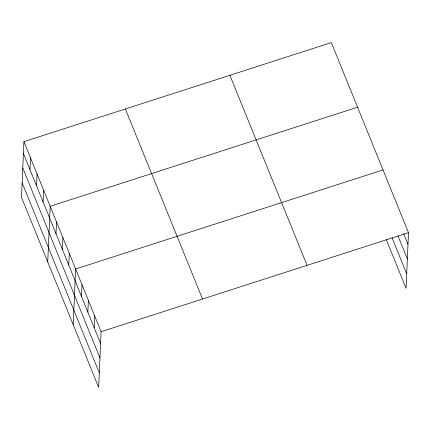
<?xml version="1.0" encoding="UTF-8"?>
<svg xmlns="http://www.w3.org/2000/svg" width="430" height="430" viewBox="0 0 430 430"><rect width="100%" height="100%" fill="white"/><g stroke="black" fill="none" stroke-linecap="round" stroke-linejoin="round"><path stroke-width="0.64" d="M23.93 141.658L21.5 197.338L98.663 387.387L101.098 331.707L23.93 141.658L331.337 42.613L408.5 232.662L406.07 288.342L386.237 239.494M29.976 169.608L30.492 157.81M36.534 185.765L37.05 173.967M43.091 201.917L43.607 190.119M47.735 261.956L50.165 206.276L357.572 107.226M56.018 233.753L56.534 221.955M62.382 249.432L62.898 237.634M68.752 265.111L69.268 253.313M73.202 324.671L75.632 268.992L383.033 169.941M81.485 296.469L81.996 284.671M87.849 312.148L88.365 300.35M94.213 327.827L94.729 316.029M101.098 331.707L408.5 232.662M403.577 233.603L407.984 244.46M398.046 236.027L407.355 258.941M392.01 237.677L406.699 273.862M229.894 75.298L307.058 265.348M125.372 108.973L202.541 299.022M23.413 153.456L100.582 343.505M22.785 167.936L99.948 357.986M22.134 182.857L99.298 372.907"/></g></svg>
